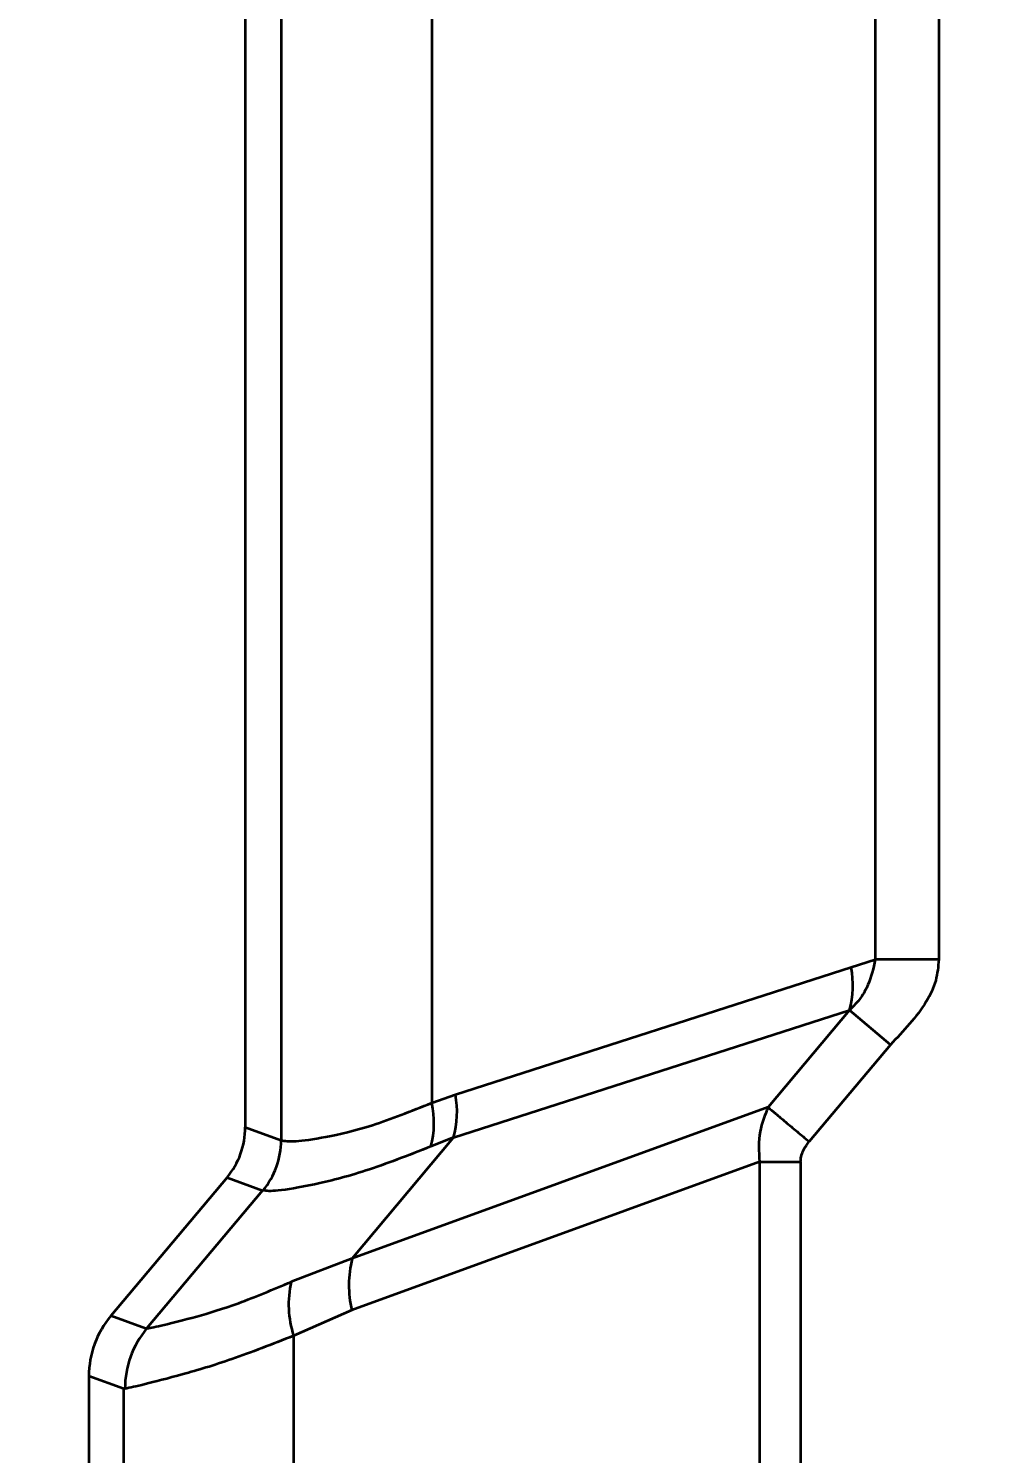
# Model space of a CAD drawing. Header units: millimetres. Extents: x 0 to 420, y 0 to 297.
# Drawn here: x 331.1163 to 331.4254, y 158.7461 to 159.2015 of the extents above; entities that cross this region are included whole.
import ezdxf

# ---------------------------------------------------------------- set-up
doc = ezdxf.new("R2010")
doc.units = ezdxf.units.MM
doc.layers.add('尺寸线层', color=150, linetype='Continuous')
doc.styles.add('SLDTEXTSTYLE2', font='TXT', dxfattribs={"width": 0.7})
doc.dimstyles.new('SLDDIMSTYLE0', dxfattribs={"dimtxt": 3.5, "dimasz": 3.302, "dimexe": 0, "dimexo": 0.0625, "dimgap": 0.875, "dimtad": 1, "dimdec": 1, "dimlfac": 100, "dimrnd": 1e-09, "dimzin": 12, "dimdsep": 46, "dimtxsty": 'SLDTEXTSTYLE2', "dimsah": 1, "dimcen": 0.09, "dimadec": 0, "dimazin": 3, "dimtfac": 1, "dimtdec": 3, "dimtofl": 0, "dimtmove": 0, "dimatfit": 3, "dimfxl": 0, "dimfrac": 2, "dimtolj": 1, "dimtzin": 12, "dimarcsym": 0})

# ---------------------------------------------------------------- blocks, each defined once
blk = doc.blocks.new('_D')
at = {"layer": '尺寸线层'}
for p, q in [((291.9430704990633, 202.6412401847514), (364.6875843856807, 202.6412401847514)), ((363.6875843856807, 202.6412401847514), (363.6875843856807, 128.5801564336398)), ((326.1166692680779, 128.5801564336398), (364.6875843856807, 128.5801564336398))]:
    blk.add_line(p, q, dxfattribs=at)
for points in [[(363.6875843856807, 202.6412401847514), (363.1795843856808, 199.3392401847514), (364.1955843856807, 199.3392401847514)], [(363.6875843856807, 128.5801564336398), (364.1955843856807, 131.8821564336398), (363.1795843856808, 131.8821564336398)]]:
    blk.add_solid(points, dxfattribs=at)
at = {"layer": '尺寸线层', "insert": (359.1758470636482, 158.5376325069208), "char_height": 3.5, "attachment_point": 1, "rotation": 90.00000000000041, "style": 'SLDTEXTSTYLE2'}
blk.add_mtext('7406.11', dxfattribs=at)
blk = doc.blocks.new('_D_1')
at = {"layer": '尺寸线层'}
for p, q in [((326.4670438833676, 174.1922401847508), (355.2967564392947, 174.1922401847508)), ((354.2967564392947, 174.1922401847508), (354.2967564392947, 152.1922401847575)), ((325.3788736551908, 152.1922401847575), (355.2967564392947, 152.1922401847575))]:
    blk.add_line(p, q, dxfattribs=at)
for points in [[(354.2967564392947, 174.1922401847508), (353.7887564392947, 170.8902401847508), (354.8047564392947, 170.8902401847508)], [(354.2967564392947, 152.1922401847575), (354.8047564392947, 155.4942401847574), (353.7887564392947, 155.4942401847574)]]:
    blk.add_solid(points, dxfattribs=at)
at = {"layer": '尺寸线层', "insert": (349.785019117262, 160.8345077378889), "char_height": 3.5, "attachment_point": 1, "rotation": 90.00000000000041, "style": 'SLDTEXTSTYLE2'}
blk.add_mtext('2200', dxfattribs=at)

msp = doc.modelspace()

# ---------------------------------------------------------------- linework, layer by layer
at = {"color": 7, "linetype": 'Continuous', "lineweight": 35}
for p, q in [((331.1970613583269, 159.2671996623551), (331.1970613583269, 158.8461766958496)), ((331.1970613583269, 159.2671996623551), (331.1970613583269, 158.8461766958496)), ((331.1855859351068, 159.2630137138298), (331.1855859351068, 158.8503626443748)), ((331.1855859351069, 159.2630137138298), (331.1855859351068, 158.8503626443748)), ((331.2452055140335, 159.255256167325), (331.2452055140332, 158.8581201908793)), ((331.2452055140335, 159.255256167325), (331.2452055140332, 158.8581201908793)), ((331.386971004763, 159.2094501558697), (331.3869710047621, 158.903926202346)), ((331.386971004763, 159.2094501558697), (331.3869710047621, 158.903926202346)), ((331.4073010649814, 159.2094501558696), (331.4073010649803, 158.9039262023354)), ((331.4073010649814, 159.2094501558696), (331.4073010649803, 158.9039262023354)), ((331.3792702554158, 158.9014497117418), (331.3869710100769, 158.903926202346)), ((331.3792702554159, 158.9014497117418), (331.3869710100769, 158.903926202346)), ((331.4073010649803, 158.903926202346), (331.3869710047621, 158.903926202346)), ((331.4073010649803, 158.903926202346), (331.3869710047621, 158.903926202346)), ((331.2527587097875, 158.8607647852697), (331.3792702554159, 158.9014497117418)), ((331.2527587097875, 158.8607647852697), (331.3792702554159, 158.9014497117418)), ((331.2521885080287, 158.847027464347), (331.3787000485241, 158.8877124013185)), ((331.2521885080288, 158.847027464347), (331.3787000485241, 158.8877124013185)), ((331.3787000504046, 158.887712401839), (331.3527160533652, 158.8567465311852)), ((331.3787000504047, 158.887712401839), (331.3527160533652, 158.8567465311852)), ((331.3917972611232, 158.8767225270803), (331.3787000453004, 158.8877123957561)), ((331.3917972611232, 158.8767225270803), (331.3787000453004, 158.8877123957561)), ((331.3917972611205, 158.8767225270824), (331.365813825127, 158.8457566730517)), ((331.3917972611206, 158.8767225270824), (331.365813825127, 158.8457566730517)), ((331.2452055140332, 158.8581201908793), (331.2527587097875, 158.8607647852697)), ((331.2452055140332, 158.8581201908793), (331.2527587097875, 158.8607647852697)), ((331.35271605298, 158.8567465315084), (331.2197280832995, 158.8083426365587)), ((331.35271605298, 158.8567465315084), (331.2197280832995, 158.8083426365587)), ((331.1855859351068, 158.8503626443748), (331.1969668688452, 158.8462203232559)), ((331.1855859351068, 158.8503626443748), (331.1969668688452, 158.8462203232559)), ((331.1970613583269, 158.8461766958496), (331.1969668688452, 158.8462203232559)), ((331.1970613583269, 158.8461766958496), (331.1969668688452, 158.8462203232559)), ((331.2197280832995, 158.8083426365587), (331.2521885080287, 158.847027464347)), ((331.2197280832995, 158.8083426365587), (331.2521885080288, 158.847027464347)), ((331.252188505982, 158.8470274634161), (331.2449198727588, 158.8441440925366)), ((331.252188505982, 158.8470274634161), (331.2449198727588, 158.8441440925366)), ((331.349927240812, 158.83929392894), (331.2195976107842, 158.79185784689)), ((331.3499272408121, 158.83929392894), (331.2195976107842, 158.79185784689)), ((331.3499272411755, 158.83929392894), (331.3499271439217, 158.6328297709187)), ((331.3499272411755, 158.83929392894), (331.3499271439217, 158.6328297709187)), ((331.3631113316656, 158.8392939156672), (331.3631113309955, 158.6328297708849)), ((331.3631113316656, 158.8392939156672), (331.3631113309955, 158.6328297708849)), ((331.1797450618838, 158.8343149770846), (331.1425949829745, 158.7900412370792)), ((331.1797450618839, 158.8343149770846), (331.1425949829745, 158.7900412370792)), ((331.1797450618838, 158.8343149770846), (331.1911259956225, 158.8301726559655)), ((331.1797450618839, 158.8343149770846), (331.1911259956225, 158.8301726559655)), ((331.1911259956225, 158.8301726559655), (331.1540574623834, 158.7859960986488)), ((331.1911259956225, 158.8301726559655), (331.1540574623834, 158.7859960986488)), ((331.1912134913846, 158.8301348970043), (331.1911259956224, 158.8301726559656)), ((331.1912134913846, 158.8301348970043), (331.1911259956225, 158.8301726559656)), ((331.2197280847037, 158.8083426353804), (331.200228030102, 158.8009437474233)), ((331.2197280847037, 158.8083426353804), (331.200228030102, 158.8009437474233)), ((331.1537353590005, 158.7859864718072), (331.1425949829745, 158.7900412370792)), ((331.1537353590005, 158.7859864718072), (331.1425949829745, 158.7900412370792)), ((331.2195976107842, 158.79185784689), (331.201033539888, 158.7836735753867)), ((331.2195976107842, 158.79185784689), (331.2010335398881, 158.7836735753867)), ((331.201033539888, 158.7836735753867), (331.2010335399913, 158.5313076895422)), ((331.2010335398881, 158.7836735753867), (331.2010335399913, 158.5313076895422)), ((331.1467263112631, 158.7667292710116), (331.1355859351069, 158.770784036331)), ((331.1355859351069, 158.770784036331), (331.1355859351069, 158.4966881790966)), ((331.1467263112631, 158.7667292710116), (331.1355859351069, 158.770784036331)), ((331.1355859351069, 158.770784036331), (331.1355859351069, 158.4966881790966)), ((331.1471227461017, 158.7667388979404), (331.1467263111329, 158.766729271059)), ((331.1471227461017, 158.7667388979404), (331.1467263111329, 158.766729271059)), ((331.1467263112631, 158.5313076880684), (331.1467263112631, 158.7667292710116)), ((331.1467263112631, 158.5313076880684), (331.1467263112631, 158.7667292710116))]:
    msp.add_line(p, q, dxfattribs=at)
for centre, radius, start, end in [((331.3496391767695, 158.895799142629), 0.03016504190356307, 344.4497624727704, 10.79652698503062), ((331.3496391767679, 158.8957991426291), 0.03016504190517405, 344.4497624734537, 10.79652698428501), ((331.2166879665729, 158.8517120598516), 0.02922866155281031, 344.9938446420347, 12.6644773644585), ((331.2166879665729, 158.8517120598516), 0.02922866155281031, 344.9938446420347, 12.6644773644585), ((331.2231277760679, 158.855114200556), 0.03016490246725453, 344.4496959721546, 10.79660765897073), ((331.2231277760666, 158.855114200556), 0.0301649024685536, 344.4496959729533, 10.7966076586116), ((331.1720227860918, 158.8462174524929), 0.02503860540612484, 320.0356867517688, 359.9067366313697), ((331.1720227860916, 158.8462174524931), 0.02503860540635866, 320.0356867517203, 359.9067366309804), ((331.255035779378, 158.7998202762815), 0.03632167270347327, 166.4298537327552, 192.6632115368384), ((331.2550357793775, 158.7998202762816), 0.03632167270294929, 166.4298537327401, 192.66321153721), ((331.2324739384217, 158.7937938832637), 0.03302906539492735, 167.4981059024908, 197.8427774678667), ((331.2324739384212, 158.7937938832636), 0.03302906539443003, 167.4981059020849, 197.8427774679207), ((331.1771230173849, 158.7668127230417), 0.03000036211800059, 140.2500648011117, 180.1409939980484), ((331.1771230173852, 158.7668127230416), 0.0300003621183413, 140.2500648013195, 180.1409939977754)]:
    msp.add_arc(centre, radius, start, end, dxfattribs=at)
for centre, major_axis, ratio, start_param, end_param in [((331.1605516264569, 158.8503876019161), (-0.02352882270866985, 0.008563791113289199), 0.9984484056229322, 2.793025566496234, 3.490159740683852), ((331.1605516264569, 158.8503876019161), (-0.02352882270866985, 0.008563791113289199), 0.9984484056229322, 2.793025566497694, 3.490159740683852), ((331.1656271054868, 158.7707540872815), (-0.02823458725038108, 0.01027654933594135), 0.99844840562361, 5.934618220087306, 6.631752394273117), ((331.1656271054868, 158.7707540872815), (-0.02823458725038108, 0.01027654933594135), 0.99844840562361, 5.934618220087306, 6.631752394273114)]:
    msp.add_ellipse(centre, major_axis=major_axis, ratio=ratio, start_param=start_param, end_param=end_param, dxfattribs=at)
for points, knots in [([(331.3869710100798, 158.903926202346), (331.3863585673001, 158.9011829041319), (331.3854029055019, 158.8969022343426), (331.3823363042251, 158.8913989624086), (331.3799712430849, 158.8890011707336), (331.3787000541055, 158.8877123895261)], [0, 0, 0, 0, 0.4521485750761867, 0.7055371288808223, 1, 1, 1, 1]), ([(331.3869710100798, 158.903926202346), (331.3863585673002, 158.9011829041319), (331.385402905502, 158.8969022343426), (331.382336304225, 158.8913989624086), (331.3799712430849, 158.8890011707336), (331.3787000541055, 158.8877123895261)], [0, 0, 0, 0, 0.4521485750761867, 0.7055371288808209, 0.9999999999999999, 0.9999999999999999, 0.9999999999999999, 0.9999999999999999]), ([(331.4073010649803, 158.9039262023354), (331.4070918084646, 158.901683457504), (331.4066529510885, 158.8969799236213), (331.4018864740049, 158.8871872332872), (331.3959849162871, 158.8810660354915), (331.3917972611205, 158.8767225270824)], [0, 0, 0, 0, 0.2092875987591794, 0.438922564074175, 1, 1, 1, 1]), ([(331.4073010649803, 158.9039262023354), (331.4070918084646, 158.9016834575039), (331.4066529510885, 158.8969799236213), (331.4018864740049, 158.8871872332872), (331.3959849162871, 158.8810660354915), (331.3917972611206, 158.8767225270824)], [0, 0, 0, 0, 0.2092875987591794, 0.438922564074175, 1, 1, 1, 1]), ([(331.197061358327, 158.8461766958495), (331.1982022576049, 158.8459561360382), (331.2003780984885, 158.8455355002609), (331.2108577934192, 158.8470218947989), (331.2254595133554, 158.8503042366995), (331.2386267505188, 158.8555161539897), (331.2452055140332, 158.8581201908793)], [0, 0, 0, 0, 0.2627010374954557, 0.5010044870848606, 0.7506862348270146, 1, 1, 1, 1]), ([(331.1970613583271, 158.8461766958495), (331.1982022576049, 158.8459561360382), (331.2003780984885, 158.8455355002609), (331.2108577934193, 158.8470218947989), (331.2254595133554, 158.8503042366995), (331.2386267505188, 158.8555161539897), (331.2452055140332, 158.8581201908793)], [0, 0, 0, 0, 0.2627010374954554, 0.5010044870848609, 0.7506862348270147, 1, 1, 1, 1]), ([(331.3527160533301, 158.8567465312146), (331.3516775550358, 158.854210796436), (331.3494513726884, 158.848775055199), (331.3497616865378, 158.8425924125779), (331.3499272411748, 158.83929392894)], [0, 0, 0, 0, 0.4664929157093239, 0.9999999999999999, 0.9999999999999999, 0.9999999999999999, 0.9999999999999999]), ([(331.3527160533301, 158.8567465312146), (331.351677555036, 158.854210796436), (331.3494513726885, 158.848775055199), (331.3497616865379, 158.8425924125779), (331.3499272411748, 158.83929392894)], [0, 0, 0, 0, 0.4664929157093401, 0.9999999999999999, 0.9999999999999999, 0.9999999999999999, 0.9999999999999999]), ([(331.3527160533652, 158.8567465311852), (331.3534645238631, 158.8561185299546), (331.3549867478513, 158.8548413138978), (331.3582237436935, 158.8521252688985), (331.361906372464, 158.8490352934839), (331.3645258409936, 158.8468373799624), (331.365813825127, 158.8457566730517)], [0, 0, 0, 0, 0.2458470073757019, 0.4999986146942145, 0.7541509494530716, 1, 1, 1, 1]), ([(331.3527160533653, 158.8567465311852), (331.3534645238631, 158.8561185299546), (331.3549867478513, 158.8548413138978), (331.3582237436935, 158.8521252688985), (331.361906372464, 158.8490352934839), (331.3645258409936, 158.8468373799624), (331.365813825127, 158.8457566730517)], [0, 0, 0, 0, 0.2458470073757026, 0.4999986146942079, 0.7541509494530709, 1, 1, 1, 1]), ([(331.2449198718754, 158.8441440895598), (331.2376966037347, 158.8413441940475), (331.2233129471635, 158.8357687765633), (331.2065956914484, 158.8316810812149), (331.1947957938223, 158.8296917738182), (331.1923931770913, 158.8299889723935), (331.1912134913846, 158.8301348970043)], [0, 0, 0, 0, 0.2476176011917658, 0.4930796513634894, 0.7511019206667129, 1, 1, 1, 1]), ([(331.2449198718754, 158.8441440895598), (331.2376966037348, 158.8413441940475), (331.2233129471636, 158.8357687765633), (331.2065956914484, 158.8316810812149), (331.1947957938223, 158.8296917738182), (331.1923931770913, 158.8299889723935), (331.1912134913846, 158.8301348970043)], [0, 0, 0, 0, 0.247617601191766, 0.4930796513634899, 0.7511019206667126, 1, 1, 1, 1]), ([(331.3631113316656, 158.8392939156672), (331.3631488223125, 158.8398457028545), (331.3632261186298, 158.8409833497383), (331.3639975218656, 158.8432634013133), (331.3650792004565, 158.8447482407222), (331.365813825127, 158.8457566730517)], [0, 0, 0, 0, 0.2320615232060363, 0.4784526983783726, 1, 1, 1, 1]), ([(331.3631113316656, 158.8392939156672), (331.3631488223124, 158.8398457028545), (331.3632261186298, 158.8409833497383), (331.3639975218656, 158.8432634013133), (331.3650792004566, 158.8447482407222), (331.365813825127, 158.8457566730517)], [0, 0, 0, 0, 0.232061523206021, 0.478452698378341, 1, 1, 1, 1]), ([(331.3499272411748, 158.83929392894), (331.3519290450078, 158.8392939275314), (331.3558776656348, 158.8392939247529), (331.3607225992434, 158.8392939213436), (331.3631113316656, 158.8392939196628)], [0, 0, 0, 0, 0.5069628161752879, 1, 1, 1, 1]), ([(331.3499272411748, 158.83929392894), (331.3519290450079, 158.8392939275314), (331.3558776656348, 158.8392939247529), (331.3607225992434, 158.8392939213436), (331.3631113316656, 158.8392939196628)], [0, 0, 0, 0, 0.5069628161752814, 1, 1, 1, 1]), ([(331.1540574623834, 158.7859960986488), (331.1554908127865, 158.7862838691618), (331.1582515942072, 158.7868381449926), (331.1690412210701, 158.7895249295208), (331.1828527373083, 158.7936278995689), (331.1944237869686, 158.7984998772583), (331.2002280301015, 158.8009437474236)], [0, 0, 0, 0, 0.2771503417061972, 0.5338202803731663, 0.7661560086793792, 0.9999999999999999, 0.9999999999999999, 0.9999999999999999, 0.9999999999999999]), ([(331.1540574623834, 158.7859960986488), (331.1554908127866, 158.7862838691618), (331.1582515942072, 158.7868381449926), (331.1690412210701, 158.7895249295208), (331.1828527373083, 158.7936278995689), (331.1944237869686, 158.7984998772583), (331.2002280301015, 158.8009437474236)], [0, 0, 0, 0, 0.2771503417061984, 0.5338202803731663, 0.7661560086793812, 1, 1, 1, 1]), ([(331.2010335419295, 158.7836735753867), (331.1942119780384, 158.781004869912), (331.1807409384507, 158.7757347826314), (331.1645939156625, 158.7709972478429), (331.1520234557136, 158.7677972851782), (331.1487954120082, 158.7671001371055), (331.1471227461017, 158.7667388979404)], [0, 0, 0, 0, 0.2388675629448824, 0.4717091927936399, 0.7262571072177496, 1, 1, 1, 1]), ([(331.2010335419296, 158.7836735753867), (331.1942119780384, 158.781004869912), (331.1807409384508, 158.7757347826314), (331.1645939156625, 158.7709972478429), (331.1520234557136, 158.7677972851782), (331.1487954120082, 158.7671001371055), (331.1471227461017, 158.7667388979404)], [0, 0, 0, 0, 0.2388675629448807, 0.4717091927936382, 0.7262571072177498, 1, 1, 1, 1])]:
    msp.add_open_spline(points, degree=3, knots=knots, dxfattribs=at)

# ---------------------------------------------------------------- dimensions: what is measured, and where the dimension line sits
at = {"layer": '尺寸线层'}
for base, p1, p2, picture, middle in [((363.6875843856809, 128.5801564336398), (291.9430704990633, 202.6412401847514), (326.1166692680779, 128.5801564336398), '_D', (363.6875843856809, 163.906729966982)), ((354.2967564392946, 152.1922401847575), (326.4670438833676, 174.1922401847508), (325.3788736551908, 152.1922401847575), '_D_1', (354.2967564392946, 163.9067299669821))]:
    dim = msp.add_linear_dim(base=base, p1=p1, p2=p2, angle=90.0000000000002, dimstyle='SLDDIMSTYLE0', dxfattribs=at)
    dim.commit()
    dim.dimension.update_dxf_attribs({"geometry": picture, "text_midpoint": middle, "dimtype": 160})

doc.saveas('drawing.dxf')
